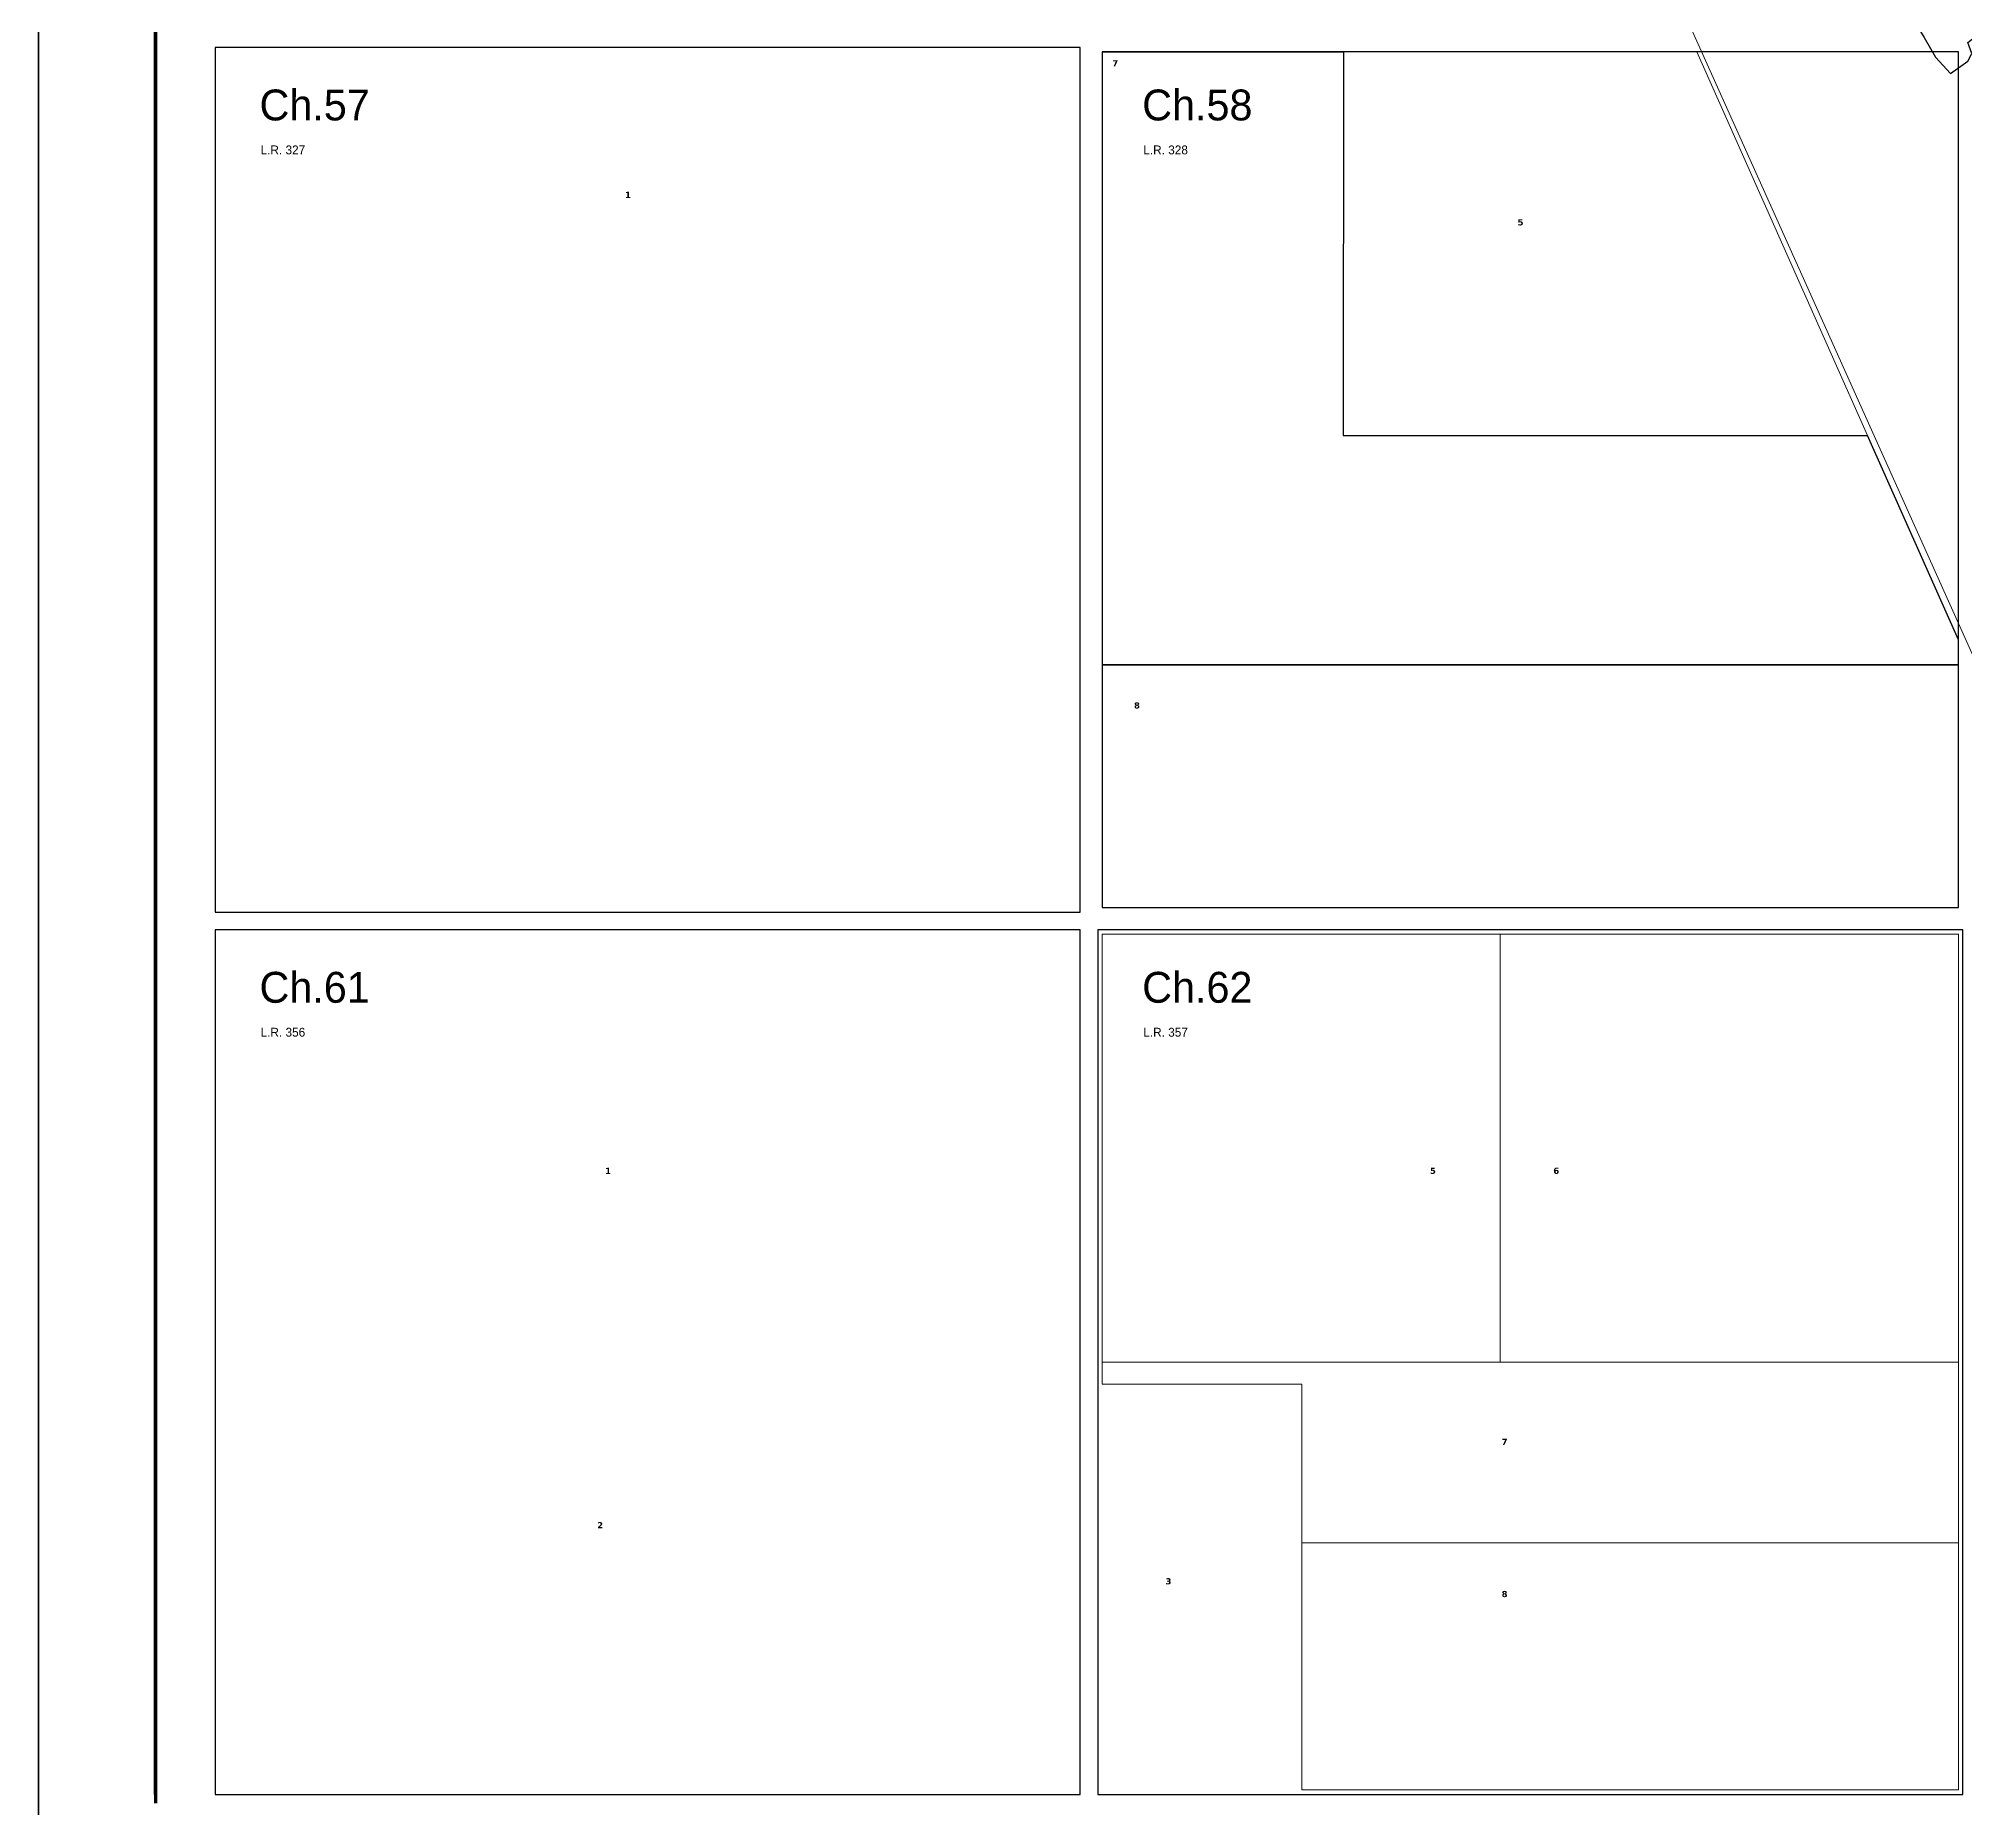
# Model space of a CAD drawing. Header units: millimetres. Extents: x 0 to 6558, y 60 to 10727.
# Drawn here: x 0 to 2183, y 2399 to 4405 of the extents above; entities that cross this region are included whole.
import ezdxf

# ---------------------------------------------------------------- set-up
doc = ezdxf.new("R2010")
doc.units = ezdxf.units.MM
doc.linetypes.add('ACAD_ISO03W100', pattern=[30, 12, -18])
for name, color, linetype, lineweight in [('0 LAGUNA', 140, 'Continuous', 30), ('0 N° CHACRAS', 253, 'Continuous', 35), ('0 N° DE PARCELA', 255, 'Continuous', 25), ('0 SIG - PARCELAS', 252, 'Continuous', 18), ('RECUADRO', 7, 'Continuous', 18)]:
    doc.layers.add(name, color=color, linetype=linetype, lineweight=lineweight)
for name, color, linetype in [('0 LIMITES', 7, 'Continuous'), ('0 Nº DE LOTE', 251, 'Continuous'), ('0 SIG - CHACRAS', 253, 'Continuous')]:
    doc.layers.add(name, color=color, linetype=linetype)
doc.layers.add('auxiliares', color=3, linetype='Continuous', plot=False)
doc.styles.get("Standard").update_dxf_attribs({"font": 'arial.ttf'})
doc.styles.add('STYLE1', font='arial.ttf')
doc.styles.add('taller4', font='', dxfattribs={"height": 0.9})
doc.styles.get('taller4').set_extended_font_data('Arial', italic=True, bold=True)

msp = doc.modelspace()

# ---------------------------------------------------------------- linework, layer by layer
at = {"layer": '0 LAGUNA'}
msp.add_lwpolyline([(2190.08, 4388.034), (2185.837, 4400.761), (2205.635, 4416.317), (2212.706, 4441.771), (2204.221, 4465.812), (2195.736, 4489.852), (2204.221, 4515.307), (2183.009, 4532.277), (2158.969, 4542.176), (2143.413, 4520.963), (2154.726, 4496.923), (2144.827, 4474.297), (2127.858, 4455.913), (2122.201, 4429.044), (2136.343, 4406.418), (2149.07, 4383.792), (2166.039, 4365.408), (2185.837, 4379.549), (2190.08, 4388.034), (2191.494, 4388.034)], dxfattribs=at)
msp.add_lwpolyline([(2190.08, 4388.034), (2185.837, 4400.761), (2205.635, 4416.317), (2212.706, 4441.771), (2204.221, 4465.812), (2195.736, 4489.852), (2204.221, 4515.307), (2183.009, 4532.277), (2158.969, 4542.176), (2143.413, 4520.963), (2154.726, 4496.923), (2144.827, 4474.297), (2127.858, 4455.913), (2122.201, 4429.044), (2136.343, 4406.418), (2149.07, 4383.792), (2166.039, 4365.408), (2185.837, 4379.549), (2190.08, 4388.034), (2191.494, 4388.034)], dxfattribs=at)
at = {"layer": '0 LIMITES', "color": 3, "linetype": 'ACAD_ISO03W100'}
msp.add_lwpolyline([(132.619, 2405.105, 4, 4, 0), (132.405, 4726.868, 4, 4, 0), (131.877, 10456.029, 4, 4, 0)], format="xyseb", dxfattribs=at)
at = {"layer": '0 SIG - CHACRAS'}
for points in [[(199.979, 3415.105), (1179.979, 3415.105), (1179.979, 4395.105), (199.979, 4395.105)], [(1204.979, 3420.105), (2174.979, 3420.105), (2174.979, 4390.105), (1204.979, 4390.105)], [(199.979, 2415.105), (1179.979, 2415.105), (1179.979, 3395.105), (199.979, 3395.105)], [(1199.979, 2415.105), (2179.979, 2415.105), (2179.979, 3395.105), (1199.979, 3395.105)]]:
    msp.add_lwpolyline(points, close=True, dxfattribs=at)
at = {"layer": '0 SIG - PARCELAS'}
msp.add_line((1430.203, 5400.266), (3364.953, 1093.278), dxfattribs=at)
for points in [[(1478.499, 4390.105), (1204.979, 4390.105), (1204.979, 3695.105), (2174.979, 3695.105), (2174.979, 3723.705), (2071.766, 3955.105), (1477.866, 3955.105)], [(1878.649, 4390.105), (1478.499, 4390.105), (1478.499, 3955.105), (2071.876, 3955.105)], [(1878.649, 4390.105), (1478.499, 4390.105), (1478.499, 3955.105), (2071.876, 3955.105)], [(1204.979, 3695.105), (2174.979, 3695.105), (2174.979, 3420.105), (1204.979, 3420.105)], [(1204.979, 3390.105), (1656.009, 3390.105), (1656.009, 2905.105), (1204.979, 2905.105)], [(1656.009, 2905.105), (2174.979, 2905.105), (2174.979, 3390.105), (1656.009, 3390.105)], [(2174.979, 2905.105), (1204.979, 2905.105), (1204.979, 2880.105), (1431.169, 2880.105), (1431.169, 2700.335), (2174.979, 2700.335)], [(1431.169, 2700.335), (2174.979, 2700.335), (2174.979, 2420.105), (1431.169, 2420.105)]]:
    msp.add_lwpolyline(points, close=True, dxfattribs=at)
at = {"layer": 'auxiliares'}
for p, q in [((1204.979, 4390.105), (1478.499, 4390.105)), ((1204.979, 4390.105), (1204.979, 3695.105)), ((1478.499, 4390.105), (1477.866, 3955.105)), ((2174.979, 3723.705), (2072.174, 3955.182)), ((2174.979, 3695.105), (1204.979, 3695.105)), ((1204.979, 3695.105), (1204.979, 3420.105)), ((2174.979, 3420.105), (2174.979, 3695.105)), ((1204.979, 3420.105), (2174.979, 3420.105))]:
    msp.add_line(p, q, dxfattribs=at)
at = {"layer": 'auxiliares', "color": 1}
msp.add_line((1477.866, 3955.105), (2071.766, 3955.105), dxfattribs=at)
at = {"layer": 'auxiliares'}
for points in [[(1477.866, 3955.105), (2071.766, 3955.105)], [(1204.979, 3695.105), (2174.979, 3695.105), (2174.979, 3723.705)]]:
    msp.add_lwpolyline(points, dxfattribs=at)
at = {"layer": 'RECUADRO', "color": 7, "lineweight": 60}
msp.add_lwpolyline([(0, 308.868), (4204, 308.868), (4204, 10726.868), (0, 10726.868)], close=True, dxfattribs=at)

# ---------------------------------------------------------------- texts
at = {"layer": '0 N° CHACRAS', "linetype": 'Continuous', "char_height": 35, "width": 338.88889, "attachment_point": 4}
for s, insert in [('{\\fBankGothic Lt BT|b0|i0|c0|p34;Ch.57}', (250.34, 4329.54)), ('{\\fBankGothic Lt BT|b0|i0|c0|p34;Ch.58}', (1250.34, 4329.54)), ('{\\fBankGothic Lt BT|b0|i0|c0|p34;Ch.61}', (250.34, 3329.54)), ('{\\fBankGothic Lt BT|b0|i0|c0|p34;Ch.62}', (1250.34, 3329.54))]:
    msp.add_mtext(s, dxfattribs=dict(at, insert=insert))
at = {"layer": '0 N° DE PARCELA', "char_height": 7, "width": 338.88889, "attachment_point": 4, "style": 'STYLE1'}
for s, insert in [('{\\fVerdana|b1|i0|c0|p34;7}', (1216.45, 4377.05)), ('{\\fVerdana|b1|i0|c0|p34;1}', (664.482, 4227.891)), ('{\\fVerdana|b1|i0|c0|p34;5}', (1675.636, 4196.727)), ('{\\fVerdana|b1|i0|c0|p34;8}', (1241.065, 3649.183)), ('{\\fVerdana|b1|i0|c0|p34;1}', (641.909, 3121.772)), ('{\\fVerdana|b1|i0|c0|p34;5}', (1576.344, 3121.772)), ('{\\fVerdana|b1|i0|c0|p34;6}', (1716.065, 3121.772)), ('{\\fVerdana|b1|i0|c0|p34;7}', (1657.56, 2814.701)), ('{\\fVerdana|b1|i0|c0|p34;2}', (632.876, 2720.17)), ('{\\fVerdana|b1|i0|c0|p34;3}', (1276.75, 2656.52)), ('{\\fVerdana|b1|i0|c0|p34;8}', (1657.56, 2642.093))]:
    msp.add_mtext(s, dxfattribs=dict(at, insert=insert))
at = {"layer": '0 Nº DE LOTE', "char_height": 10, "width": 118.3044, "attachment_point": 1}
for s, insert in [('{\\fBankGothic Lt BT|b0|i0|c0|p34;L.R. 327}', (251.557, 4283.871)), ('{\\fBankGothic Lt BT|b0|i0|c0|p34;L.R. 328}', (1251.557, 4283.871)), ('{\\fBankGothic Lt BT|b0|i0|c0|p34;L.R. 356}', (251.557, 3283.871)), ('{\\fBankGothic Lt BT|b0|i0|c0|p34;L.R. 357}', (1251.557, 3283.871))]:
    msp.add_mtext(s, dxfattribs=dict(at, insert=insert))
at = {"layer": 'auxiliares', "insert": (2078.618, 3954.654), "char_height": 0.2, "attachment_point": 6, "style": 'taller4'}
msp.add_mtext('Diferencia en menos para el cierre del polig.\\PForzado el cerrado debido a error en la mensura \\Ps/pl: 20/471/16', dxfattribs=at)

doc.saveas('drawing.dxf')
